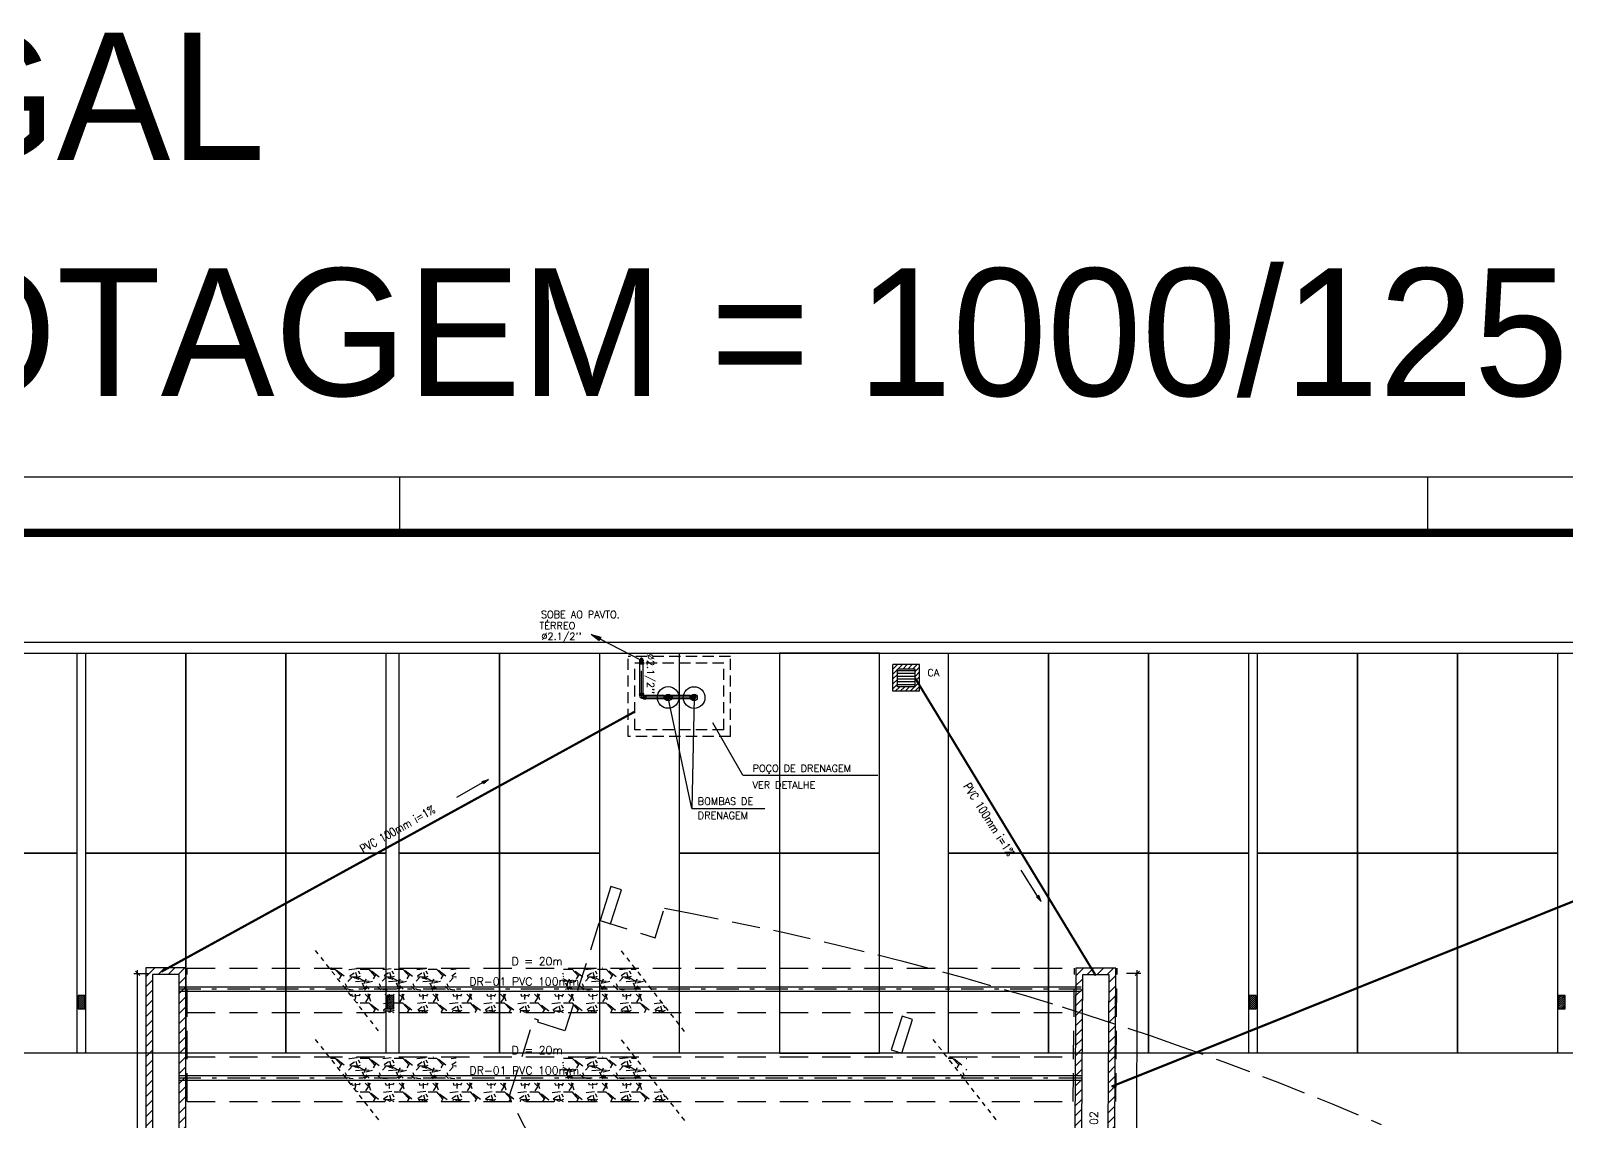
# Model space of a CAD drawing. Header units: inches. Extents: x 752 to 2304, y -3097 to -639.
# Drawn here: x 807.99 to 842.53, y -663.34 to -638.8 of the extents above; entities that cross this region are included whole.
import ezdxf
from ezdxf.enums import TextEntityAlignment as Align

# ---------------------------------------------------------------- set-up
doc = ezdxf.new("R2010")
doc.units = ezdxf.units.IN
doc.header["$MEASUREMENT"] = 0
for name, pattern in [('DASHDOT', [1, 0.5, -0.25, 0, -0.25]), ('DASHDOT2', [0.5, 0.25, -0.125, 0, -0.125]), ('HIDDEN', [0.375, 0.25, -0.125]), ('HIDDEN2', [4.762499999999999, 3.175, -1.5875])]:
    doc.linetypes.add(name, pattern=pattern)
for name, color, linetype in [('AP', 3, 'Continuous'), ('AR-Hachura', 8, 'Continuous'), ('arq', 9, 'Continuous'), ('cercadura', 9, 'Continuous'), ('DRENAGEM', 3, 'Continuous'), ('DRENO', 3, 'Continuous'), ('ESGOTO', 5, 'Continuous'), ('Hachura', 9, 'Continuous'), ('INDICACAO', 4, 'Continuous'), ('INDICAÇÕES', 9, 'Continuous'), ('P-AG', 2, 'Continuous'), ('Pilar', 10, 'Continuous'), ('texto arq', 9, 'Continuous'), ('TEXTO-HIDRO', 100, 'Continuous'), ('Vagas', 9, 'Continuous')]:
    doc.layers.add(name, color=color, linetype=linetype)
doc.styles.add('ROMAND', font='romans.shx', dxfattribs={"height": 0.3})
doc.styles.add('ROMANS', font='romans', dxfattribs={"width": 5, "height": 1})
doc.styles.add('Style-ENGINEERING', font='ENGINEERING.shx')
doc.styles.add('SWISS', font='swissb.ttf')
doc.styles.add('TEXTO-HIDRO', font='ROMANS.shx', dxfattribs={"width": 0.8, "height": 0.2})
pattern_1 = [(311.9871999999942, (1894.499663588857, -1268.060502833812), (6.096005179768103, -6.858008426854394), [0.1025163, -10.14915]), (355.0302999999942, (1894.568243588857, -1268.136702833812), (-9.14401479185366, 0.76199462261717), [0.1759214999999996, -17.41619999999995]), (47.48959999999415, (1894.743503588857, -1268.151942833812), (-7.619994455500361, -8.382008187737345), [0.1240445999999999, -12.28041]), (272.7262999999942, (1895.040683588858, -1268.342442833813), (-0.7619966912468978, 15.23999509601001), [0.1602014999999994, -15.85991999999996]), (247.1662999999942, (1895.048303588858, -1268.502462833812), (3.810010816651504, 9.144005199014945), [0.1570901999999998, -15.55193999999998]), (182.7262999999942, (1894.987343588857, -1268.647242833812), (15.23999509601001, 0.7619966912468985), [0.1602014999999995, -15.85991999999997]), (142.3057999999942, (1894.827323588858, -1268.654862833812), (9.906006258371201, -7.619993207096476), [0.2118581999999999, -20.97392999999999]), (107.7446999999942, (1894.659683588857, -1268.525322833813), (-5.334010669638449, 16.76400486181146), [0.2000159999999998, -19.80158999999998]), (58.57039999999417, (1894.598723588857, -1268.334822833813), (6.096001570580353, 9.905988347991187), [0.1607438999999995, -15.91364999999997]), (4.763599999994379, (1894.682543588858, -1268.197662833813), (-8.381993415916414, -0.7619928488154918), [0.1835138999999997, -8.992169999999982]), (317.6025999999942, (1894.865423588857, -1268.182422833812), (9.144000275171058, -8.381989095192022), [0.2373234, -23.49504]), (41.18589999999416, (1894.286303588858, -1268.350062833812), (5.333996602267887, 4.571992967136657), [0.0810015, -8.019179999999999]), (8.530799999994166, (1894.347263588857, -1268.296722833813), (-9.905984878677575, -1.524003840012699), [0.1541045999999997, -15.25637999999998]), (314.9999999999942, (1894.499663588857, -1268.273862833812), (-7.755793195102023e-14, -0.7619994806100591), [0.1077626999999998, -0.969866999999998]), (336.8013999999942, (1894.553003588858, -1268.182422833813), (-3.810012847677093, 1.524006682292268), [0.05803229999999997, -5.745179999999995]), (248.1985999999942, (1894.606343588858, -1268.205282833812), (0.7620005345685859, 2.286001472619481), [0.08206979999999997, -4.021439999999999]), (149.0361999999942, (1894.575863588857, -1268.281482833813), (-2.285997586442313, 1.524001187598399), [0.1332959999999993, -4.309889999999978]), (18.43489999999414, (1894.461563588857, -1268.212902833813), (-1.524000695454372, -0.7619988667393675), [0.0963861, -2.31327]), (163.6104999999942, (1895.048303588857, -1268.205282833812), (-7.620004204190572, 2.285995244991118), [0.1350263999999997, -13.36763999999998]), (109.6537999999942, (1894.918763588858, -1268.167182833813), (3.047991506602097, -8.38198814656381), [0.1132796999999996, -11.21465999999995]), (246.8013999999942, (1894.461563588858, -1268.060502833812), (1.524006682292268, 3.810012847677094), [0.116064, -5.687159999999999]), (196.3894999999942, (1894.415843588857, -1268.167182833813), (7.620004204191037, 2.285995244989566), [0.1350263999999997, -13.36763999999998]), (200.5559999999941, (1895.048303588857, -1268.677722833812), (3.810004729276928, 1.523998150814653), [0.1302105, -6.38031]), (245.2248999999942, (1894.926383588858, -1268.723442833812), (3.809991121088906, 8.381996107846613), [0.1091015999999998, -10.80107999999997]), (113.1985999999941, (1894.453943588857, -1268.822502833812), (-1.524006682291491, 3.810012847677405), [0.1160639999999996, -5.687159999999975]), (162.6459999999942, (1894.408223588858, -1268.715822833813), (9.906000534557677, -3.047995402682699), [0.1277348999999999, -12.64571999999999]), (110.5559999999942, (1894.827323588858, -1268.822502833812), (1.523998150814655, -3.810004729276927), [0.06510539999999979, -6.445439999999986]), (78.69009999999427, (1894.499663588857, -1268.822502833812), (0.7619962388665154, 3.047990238270709), [0.03885449999999994, -3.846599999999996]), (14.03619999999419, (1894.507283588857, -1268.784402833812), (-2.28600160640923, -0.7619986812368592), [0.1570902, -2.984715]), (353.9909999999941, (1894.659683588858, -1268.746302833812), (-7.619988763328307, 0.7619982205651344), [0.1455801, -14.41242]), (236.3098999999942, (1894.575863588857, -1268.350062833812), (0.7620002613923252, 1.523998529769474), [0.1098971999999999, -2.637533999999998]), (186.8427999999942, (1894.514903588858, -1268.441502833813), (-12.95400535699318, -1.524006825495131), [0.1918670999999999, -18.99479999999999]), (119.0545999999942, (1894.324403588857, -1268.464362833813), (3.047992909748183, -5.333987283250548), [0.07845239999999976, -7.766819999999985]), (90, (1894.286303588858, -1268.395782833813), (0.7620000000000775, 0.7619999999999221), [0.04571999999999988, -0.716279999999998]), (59.74359999999417, (1894.674923588857, -1268.723442833812), (-3.047993540051377, -5.333997309742958), [0.1058601, -10.48017]), (131.9871999999941, (1894.728263588858, -1268.632002833812), (-6.096005179768102, 6.858008426854395), [0.2050329, -10.04664]), (180, (1894.591103588857, -1268.479602833812), (-0.7619999999999221, 0.7620000000000775), [0.1981199999999995, -0.563879999999998]), (214.6951999999942, (1894.392983588857, -1268.479602833813), (7.619986797286651, 5.334000507144652), [0.120483, -11.92779]), (285.9453999999942, (1894.293923588857, -1268.548182833812), (0.7620019439101314, -3.048007260961166), [0.1109486999999996, -5.436509999999973]), (332.3539999999942, (1894.324403588857, -1268.654862833812), (14.47799491470604, -7.620004792418492), [0.1806434999999995, -17.88374999999994]), (4.57389999999438, (1894.484423588858, -1268.738682833813), (9.906002281424328, 0.7619963133648284), [0.1911086999999995, -18.91973999999994]), (4.57389999999438, (1894.484423588858, -1268.738682833813), (9.906002281424328, 0.7619963133648284), [0.1911086999999995, -18.91973999999994])]
pattern_2 = [(311.9871999999942, (1894.498443777181, -1266.059544607794), (6.096005179768103, -6.858008426854394), [0.1025163, -10.14915]), (355.0302999999942, (1894.56702377718, -1266.135744607794), (-9.14401479185366, 0.76199462261717), [0.1759214999999996, -17.41619999999995]), (47.48959999999415, (1894.742283777181, -1266.150984607794), (-7.619994455500361, -8.382008187737345), [0.1240445999999999, -12.28041]), (272.7262999999942, (1895.039463777181, -1266.341484607794), (-0.7619966912468978, 15.23999509601001), [0.1602014999999994, -15.85991999999996]), (247.1662999999942, (1895.047083777181, -1266.501504607794), (3.810010816651504, 9.144005199014945), [0.1570901999999997, -15.55193999999998]), (182.7262999999942, (1894.98612377718, -1266.646284607794), (15.23999509601001, 0.7619966912468985), [0.1602014999999995, -15.85991999999997]), (142.3057999999942, (1894.826103777181, -1266.653904607794), (9.906006258371201, -7.619993207096476), [0.2118581999999999, -20.97392999999999]), (107.7446999999942, (1894.65846377718, -1266.524364607795), (-5.334010669638449, 16.76400486181146), [0.2000159999999998, -19.80158999999997]), (58.57039999999417, (1894.59750377718, -1266.333864607795), (6.096001570580353, 9.905988347991187), [0.1607438999999995, -15.91364999999997]), (4.763599999994379, (1894.681323777181, -1266.196704607794), (-8.381993415916414, -0.7619928488154918), [0.1835138999999997, -8.992169999999982]), (317.6025999999942, (1894.86420377718, -1266.181464607794), (9.144000275171058, -8.381989095192022), [0.2373234, -23.49504]), (41.18589999999416, (1894.285083777181, -1266.349104607794), (5.333996602267887, 4.571992967136657), [0.0810015, -8.019179999999999]), (8.530799999994166, (1894.34604377718, -1266.295764607794), (-9.905984878677575, -1.524003840012699), [0.1541045999999997, -15.25637999999998]), (314.9999999999942, (1894.49844377718, -1266.272904607794), (-7.755793195102023e-14, -0.7619994806100591), [0.1077626999999998, -0.969866999999998]), (336.8013999999942, (1894.551783777181, -1266.181464607795), (-3.810012847677093, 1.524006682292268), [0.05803229999999997, -5.745179999999995]), (248.1985999999942, (1894.605123777181, -1266.204324607794), (0.7620005345685859, 2.286001472619481), [0.08206979999999997, -4.021439999999999]), (149.0361999999942, (1894.574643777181, -1266.280524607795), (-2.285997586442313, 1.524001187598399), [0.1332959999999993, -4.309889999999978]), (18.43489999999414, (1894.46034377718, -1266.211944607795), (-1.524000695454372, -0.7619988667393675), [0.0963861, -2.31327]), (163.6104999999942, (1895.04708377718, -1266.204324607794), (-7.620004204190572, 2.285995244991118), [0.1350263999999997, -13.36763999999998]), (109.6537999999942, (1894.917543777181, -1266.166224607794), (3.047991506602097, -8.38198814656381), [0.1132796999999996, -11.21465999999995]), (246.8013999999942, (1894.460343777181, -1266.059544607794), (1.524006682292268, 3.810012847677094), [0.116064, -5.687159999999999]), (196.3894999999942, (1894.41462377718, -1266.166224607794), (7.620004204191037, 2.285995244989566), [0.1350263999999997, -13.36763999999998]), (200.5559999999941, (1895.047083777181, -1266.676764607794), (3.810004729276928, 1.523998150814653), [0.1302105, -6.38031]), (245.2248999999942, (1894.925163777181, -1266.722484607794), (3.809991121088906, 8.381996107846613), [0.1091015999999998, -10.80107999999997]), (113.1985999999941, (1894.452723777181, -1266.821544607794), (-1.524006682291491, 3.810012847677405), [0.1160639999999996, -5.687159999999974]), (162.6459999999942, (1894.407003777181, -1266.714864607794), (9.906000534557677, -3.047995402682699), [0.1277348999999999, -12.64571999999999]), (110.5559999999942, (1894.826103777181, -1266.821544607794), (1.523998150814655, -3.810004729276927), [0.06510539999999977, -6.445439999999985]), (78.69009999999427, (1894.498443777181, -1266.821544607794), (0.7619962388665154, 3.047990238270709), [0.03885449999999994, -3.846599999999996]), (14.03619999999419, (1894.506063777181, -1266.783444607794), (-2.28600160640923, -0.7619986812368592), [0.1570902, -2.984715]), (353.9909999999941, (1894.658463777181, -1266.745344607794), (-7.619988763328307, 0.7619982205651344), [0.1455801, -14.41242]), (236.3098999999942, (1894.574643777181, -1266.349104607794), (0.7620002613923252, 1.523998529769474), [0.1098971999999999, -2.637533999999998]), (186.8427999999942, (1894.513683777181, -1266.440544607794), (-12.95400535699318, -1.524006825495131), [0.1918670999999999, -18.99479999999999]), (119.0545999999942, (1894.323183777181, -1266.463404607794), (3.047992909748183, -5.333987283250548), [0.07845239999999976, -7.766819999999985]), (90, (1894.285083777181, -1266.394824607794), (0.7620000000000775, 0.7619999999999221), [0.04571999999999988, -0.716279999999998]), (59.74359999999417, (1894.67370377718, -1266.722484607794), (-3.047993540051377, -5.333997309742958), [0.1058601, -10.48017]), (131.9871999999941, (1894.727043777181, -1266.631044607794), (-6.096005179768102, 6.858008426854395), [0.2050329, -10.04664]), (180, (1894.58988377718, -1266.478644607794), (-0.7619999999999221, 0.7620000000000775), [0.1981199999999995, -0.563879999999998]), (214.6951999999942, (1894.39176377718, -1266.478644607795), (7.619986797286651, 5.334000507144652), [0.120483, -11.92779]), (285.9453999999942, (1894.29270377718, -1266.547224607794), (0.7620019439101314, -3.048007260961166), [0.1109486999999996, -5.436509999999972]), (332.3539999999942, (1894.32318377718, -1266.653904607794), (14.47799491470604, -7.620004792418492), [0.1806434999999995, -17.88374999999994]), (4.57389999999438, (1894.483203777181, -1266.737724607794), (9.906002281424328, 0.7619963133648284), [0.1911086999999995, -18.91973999999994]), (4.57389999999438, (1894.483203777181, -1266.737724607794), (9.906002281424328, 0.7619963133648284), [0.1911086999999995, -18.91973999999994])]

# ---------------------------------------------------------------- blocks, each defined once
blk = doc.blocks.new('A1-FASE-FORTAL2')
at = {"layer": 'cercadura'}
for p, q in [((0.8409999999995534, 0.5945000000006644), (-4.547473508864641e-13, 0.5944999999999823)), ((0.4709999999995489, 0.5945000000003802), (0.4709999999995489, 0.5845000000003893)), ((0.6559999999995512, 0.5945000000005507), (0.6559999999995512, 0.584500000000503))]:
    blk.add_line(p, q, dxfattribs=at)
at = {"layer": 'cercadura', "color": 152, "const_width": 0.0015}
blk.add_lwpolyline([(0.8309999999995057, 0.5845000000006735), (0.02499999999952252, 0.5844999999999914), (0.02500000000003411, 0.009999999999990905), (0.8310000000000173, 0.01000000000067303), (0.8309999999995057, 0.5845000000006735)], close=True, dxfattribs=at)
at = {"color": 152, "style": 'ROMAND'}
for p in [(0.6749918834410664, 0.04961171964703226), (0.6749918834410664, 0.04402928025865549), (0.6749918834411233, 0.0330695438212274), (0.6749918834411233, 0.02247522812291436), (0.6749918834411233, 0.0164058161410594)]:
    blk.add_attdef('FASE', p, '', height=0.003539325852, dxfattribs=at)
at = {"color": 152, "style": 'ROMAND', "width": 0.8000000000006259}
blk.add_attdef('HS-01/15-R01', text='', height=0.003539325852, dxfattribs=at).set_placement((0.7849221364796222, 0.04583770829424338), (0.8180906758926767, 0.04583770829430023), align=Align.FIT)
at = {"color": 152, "style": 'ROMANS'}
for tag, p in [('1/100', (0.7914670971289297, 0.03419516573040937)), ('?/2008', (0.8105288393886667, 0.03419516573040937)), ('MES/ANO', (0.7961695110755045, 0.02610257783840098))]:
    blk.add_attdef(tag, text='', height=0.00196629214, dxfattribs=at).set_placement(p, align=Align.CENTER)
blk.add_attdef('0107_HS_01_SIT_LEG_R0A', text='', height=0.0017412571549672, dxfattribs=at).set_placement((0.7837091520393642, 0.01703488990801816), (0.8202755522936513, 0.01703488990801816), align=Align.FIT)
at = {"layer": 'cercadura', "style": 'SWISS'}
for p in [(0.3078159072529729, 0.102359437550831), (0.3078159072529729, 0.09757610421752361), (0.3078159072529729, 0.09279277088415938), (0.3078159072529729, 0.088009437550852), (0.3078159072529729, 0.08322610421748777), (0.3078159072529729, 0.07844277088418039), (0.03034294158675266, 0.01432712205394182)]:
    blk.add_attdef('-', p, '', height=0.0016, dxfattribs=at)
blk = doc.blocks.new('11ES')
h = blk.add_hatch(color=7)
h.paths.add_polyline_path([(-0.0356596725761203, 0), (-0.003462790819332678, 0, 0.3445664237737656)])
h.paths.add_polyline_path([(-0.03565967257612031, 0, 0.05231601521368189), (-0.03958200129548368, -0.003789598329241303, 0.3865254637601808), (0, -0.03976299639177938), (0, -0.003256616395822271, 0.04556764112601295), (-0.003462790819332682, 0)])
h.paths.add_polyline_path([(0, -0.003256616395825007), (0, -0.03976299639177938, 0.395107121642719), (0.03967728406652977, -0.002609408200447525, -0.4598967298939653)])
at = {"color": 7}
for p, q in [((-0.07212417868938115, 0), (0.07212417868938115, 0)), ((0, -0.07212417868954901), (0, 0.0721241786894069))]:
    blk.add_line(p, q, dxfattribs=at)
blk.add_circle((0, -2.273736754432321e-13), 0.05066035662343232)
blk.add_circle((0, 0), 0.03976299639177938, dxfattribs=at)
for centre, start, end in [((-0.0195612316977265, -0.02058694068766442), 41.53942189317576, 140.0034899818379), ((0.0195612316977265, 0.01407370789601714), 221.5394218931758, 320.003489981838)]:
    blk.add_arc(centre, 0.02613392288946598, start, end, dxfattribs=at)
blk = doc.blocks.new('1ES')
at = {"color": 7}
for p, q in [((0, 0), (-0.06799999999998363, 0)), ((-0.05554337843588542, -0.05607043807282253), (-0.05554337843588542, 0.05638995489745469)), ((-0.03713366147850294, -0.05607043807282253), (-0.03713366147850294, 0.05638995489745469)), ((-0.009245734716966325, -0.05638995489745469), (-0.009245734716966325, 0.05638995489745469))]:
    blk.add_line(p, q, dxfattribs=at)
blk.add_line((0, -0.04966666666666697), (0, 0.04966666666666697))
blk.add_lwpolyline([(0, 0.04966666666666697), (-0.009245734716966325, 0.05638995489745469), (-0.03713366147850294, 0.05638995489745469), (-0.03713366147849229, 0.0563899548974689, 0.7168213559328589), (-0.05554337843588542, 0.0563899548974689), (-0.05554337843587476, 0.0563899548974689), (-0.06799999999998363, 0.05638995489745469), (-0.06799999999998363, -0.05638995489745469), (-0.05554337843588542, -0.05638995489745469), (-0.05554337843588542, -0.05638995489745469, 0.7168213559316249), (-0.03713366147855979, -0.05638995489745469), (-0.03713366147850294, -0.05638995489745469), (-0.009245734716966325, -0.05638995489745469), (0, -0.04966666666666697)], format="xyb")
blk = doc.blocks.new('12ES')
for p, q in [((-0.1186603566234226, 0.05066035662321156), (-0.06799999999998363, 0.05066035662321156)), ((-0.1186603566234226, -0.0506603566236663), (-0.06799999999998363, -0.0506603566236663))]:
    blk.add_line(p, q)
for name, p in [('11ES', (-0.1186603566234226, -2.273736754432321e-13)), ('1ES', (0, 0))]:
    blk.add_blockref(name, p)
blk = doc.blocks.new('4ES')
at = {"color": 7}
for p, q in [((-0.05638995489745469, 0.009245734716969878), (0.05638995489745469, 0.009245734716969878)), ((-0.05607043807282253, 0.05554337843588542), (0.05638995489745469, 0.05554337843588542)), ((-0.05607043807282253, 0.0371336614785065), (0.05638995489745469, 0.0371336614785065)), ((-8.881784197001252e-16, 0.1266596274954992), (0.1250450737029229, 0.1266596274954992)), ((0, 0), (-8.881784197001252e-16, 0.1266596274954992)), ((0.06629080841990564, 0.1830495823929539), (0.06629080841990564, 0.07026967259804451)), ((0.09417873518144226, 0.1827300655683217), (0.09417873518144226, 0.07026967259804451)), ((0.1125884521388247, 0.1827300655683217), (0.1125884521388247, 0.07026967259804451))]:
    blk.add_line(p, q, dxfattribs=at)
for p, q in [((-0.04966666666666697, 0), (0.04966666666666697, 0)), ((0.05704507370293932, 0.1763262941621662), (0.05704507370293932, 0.07699296082883222))]:
    blk.add_line(p, q)
for points in [[(0.04966666666666697, 0), (0.05638995489745469, 0.009245734716969878), (0.05638995489745469, 0.0371336614785065), (0.0563899548974689, 0.03713366147849229, 0.7168213559328589), (0.0563899548974689, 0.05554337843588542), (0.0563899548974689, 0.0555433784358712), (0.05638995489745469, 0.06799999999998363), (-0.05638995489745469, 0.06799999999998363), (-0.05638995489745469, 0.05554337843588542), (-0.05638995489745469, 0.05554337843588542, 0.7168213559316249), (-0.05638995489745469, 0.03713366147856334), (-0.05638995489745469, 0.0371336614785065), (-0.05638995489745469, 0.009245734716969878), (-0.04966666666666697, 0)], [(0.05704507370293932, 0.07699296082883222), (0.06629080841990564, 0.07026967259804451), (0.09417873518144226, 0.07026967259804451), (0.0941787351814316, 0.0702696725980303, 0.7168213559328589), (0.1125884521388247, 0.0702696725980303), (0.1125884521388141, 0.0702696725980303), (0.1250450737029229, 0.07026967259804451), (0.1250450737029229, 0.1830495823929539), (0.1125884521388247, 0.1830495823929539), (0.1125884521388247, 0.1830495823929539, 0.7168213559316249), (0.09417873518149911, 0.1830495823929539), (0.09417873518144226, 0.1830495823929539), (0.06629080841990564, 0.1830495823929539), (0.05704507370293932, 0.1763262941621662)]]:
    blk.add_lwpolyline(points, format="xyb")
for centre, radius, start, end in [((0.05738568393257992, 0.06834061022959759), 0.1079862211104454, 90.18072269569956, 180.1807226956995), ((0.06183539521178272, 0.066753826389089), 0.01130429361938301, 115.0722792573998, 173.6709090575692)]:
    blk.add_arc(centre, radius, start, end)
blk = doc.blocks.new('IND')
at = {"layer": 'INDICACAO'}
blk.add_hatch(color=0, dxfattribs=at).paths.add_polyline_path([(-4.44e-14, 0), (-0.0716383140645292, 0.0148377895234688), (-0.0716383140645292, -0.0148377895234688)])
at = {"layer": 'INDICACAO', "color": 0}
blk.add_line((-0.0716383140645292, 0), (-0.4146867173266458, 0), dxfattribs=at)
blk.add_lwpolyline([(0, 0), (-0.0716383140645292, 0.0148377895234688), (-0.0716383140645292, -0.0148377895234688)], close=True, dxfattribs=at)
blk = doc.blocks.new('CAG')
h = blk.add_hatch()
h.set_pattern_fill('ANSI31', scale=0.625, angle=-89.99999999999957, style=0)
h.set_pattern_definition([(315.0000000000004, (-117.9496496266485, 58.01994512564262), (0.05524271728019859, 0.05524271728019945), [])])
h.paths.add_polyline_path([(0, 0), (0, 0.599999999999909), (-0.6000000000000227, 0.599999999999909), (-0.5999999999997954, 0)])
h.paths.add_polyline_path([(-0.09999999999990905, 0.09999999999990905), (-0.5, 0.09999999999990905), (-0.5, 0.5), (-0.09999999999990905, 0.5)], flags=16)
h = blk.add_hatch()
h.set_pattern_fill('ANSI31', scale=0.5, angle=135.0000000000004, style=0)
h.set_pattern_definition([(180, (-18.39542886537669, -54.83026067756418), (4.19445633282646e-16, -0.0625), [])])
h.paths.add_polyline_path([(-0.5, 0.09999999999990905), (-0.09999999999990905, 0.09999999999990905), (-0.09999999999990905, 0.5), (-0.5, 0.5)])
for p, q in [((-0.6009738579288921, 0.5999999999999233), (-0.0009738579290967664, 0.5999999999999233)), ((-0.5999999999997954, 0), (-0.6000000000000227, 0.599999999999909)), ((-0.5, 0.5), (-0.09999999999990905, 0.5)), ((-0.5, 0.09999999999990905), (-0.5, 0.5)), ((-0.09999999999990905, 0.09999999999990905), (-0.09999999999990905, 0.5)), ((0, 0), (0, 0.599999999999909)), ((-0.5999999999997954, 0), (0, 0)), ((-0.5, 0.09999999999990905), (-0.09999999999990905, 0.09999999999990905))]:
    blk.add_line(p, q)
blk = doc.blocks.new('A$C5B7E71EA')
at = {"layer": 'DRENAGEM'}
blk.add_blockref('CAG', (0.6009738579288921, -0.5999999999999233), dxfattribs=at)
blk = doc.blocks.new('A$C2DCB09D5')
at = {"layer": 'Hachura'}
h = blk.add_hatch(dxfattribs=at)
h.set_pattern_fill('LINE', color=9, scale=0.01, angle=45, style=0)
h.set_pattern_definition([(45, (-250.9629640472781, 134.2840993258811), (-0.02245064030267288, 0.02245064030267288), [])])
h.paths.add_polyline_path([(0.1499999999999488, 0.3000000000000114), (2.842170943040401e-14, 0.3000000000000114), (0, 0), (0.1499999999999773, 0)])
at = {"layer": 'Pilar', "color": 10}
blk.add_lwpolyline([(0, 0), (0.1500000000000057, 0), (0.1500000000000057, 0.3000000000000114), (0, 0.3000000000000114)], close=True, dxfattribs=at)

msp = doc.modelspace()

# ---------------------------------------------------------------- hatches: boundary and pattern name
at = {"layer": 'AP'}
h = msp.add_hatch(dxfattribs=at)
h.set_pattern_fill('ANSI31', color=0, scale=0.05, angle=83.7751017165057, style=0)
h.set_pattern_definition([(44.99999999999253, (810.5799857425113, -665.927129660791), (0.1122532015133497, -0.1122532015133791), [])])
h.paths.add_polyline_path([(811.3299857425113, -669.3081781619103), (811.3287659308352, -660.035689927605), (810.7287659308353, -660.035689927605), (810.7299857425113, -669.3081781619103)], flags=16)
h.paths.add_polyline_path([(811.4799857425112, -669.4581781619102), (811.4787659308353, -659.8856899276051), (810.5787659308353, -659.885689927605), (810.5799857425112, -669.4581781619102)])
h = msp.add_hatch(dxfattribs=at)
h.set_pattern_fill('ANSI31', color=0, scale=0.05, angle=83.7751017165057, style=0)
h.set_pattern_definition([(44.99999999999253, (831.4699857425113, -665.927129660793), (0.1122532015133497, -0.1122532015133791), [])])
h.paths.add_polyline_path([(832.1921701580042, -669.3167795974905), (832.2478013270204, -660.0393941735977), (831.6478013270205, -660.0393941735977), (831.5921701580041, -669.3167795974905)], flags=16)
h.paths.add_polyline_path([(832.342170158004, -669.4667795974904), (832.3978013270205, -659.8893941735978), (831.4978013270205, -659.8893941735977), (831.442170158004, -669.4667795974904)])
at = {"layer": 'P-AG'}
h = msp.add_hatch(dxfattribs=at)
h.set_pattern_fill('GRAVEL', color=9, scale=0.03, angle=5.839498395167017e-12, style=0)
h.set_pattern_definition(pattern_2)
h.paths.add_polyline_path([(814.70870336263, -659.8893941735975), (815.1577589878694, -659.8893941735973), (815.1577616728013, -660.3767962459968), (815.0909282404695, -660.3767962459971)])
h = msp.add_hatch(dxfattribs=at)
h.set_pattern_fill('GRAVEL', color=9, scale=0.03, angle=5.839498395167017e-12, style=0)
h.set_pattern_definition(pattern_2)
h.paths.add_polyline_path([(815.1577616728015, -660.3767962459968), (815.1577589878699, -659.8893941735972), (817.5577589879056, -659.8893941735976), (817.5577616728374, -660.3767962459971)])
h.paths.add_polyline_path([(819.9577644966008, -660.8893941735979), (819.9577622237396, -660.4767962459973), (822.0483782191176, -660.4767962459974), (822.3577643970535, -660.8713165219931), (822.3577644966372, -660.889394173598)])
h.paths.add_polyline_path([(817.5577644965642, -660.8893941735975), (817.5577622237029, -660.4767962459971), (819.9577622237396, -660.4767962459973), (819.9577644966008, -660.8893941735979)])
h.paths.add_polyline_path([(817.5577622237031, -660.4767962459971), (817.5577644965642, -660.8893941735975), (815.4929119236599, -660.8893941735975), (815.1693490965722, -660.4767962459968)])
h.paths.add_polyline_path([(821.5877324851753, -659.8893941735979), (821.9699573630148, -660.3767962459978), (819.9577616728737, -660.3767962459975), (819.9577589879422, -659.8893941735979)])
h.paths.add_polyline_path([(821.0286761356241, -660.366808212449), (816.278676135624, -660.3668082124485), (816.2786761356241, -659.9168082124487), (821.0286761356241, -659.9168082124492)], flags=9)
h = msp.add_hatch(dxfattribs=at)
h.set_pattern_fill('GRAVEL', color=9, scale=0.03, angle=5.839498395167017e-12, style=0)
h.set_pattern_definition(pattern_1)
h.paths.add_polyline_path([(814.7099231743067, -661.8903523996155), (815.1589787995462, -661.8903523996154), (815.158981484478, -662.3777544720149), (815.0921480521462, -662.3777544720151)])
h = msp.add_hatch(dxfattribs=at)
h.set_pattern_fill('GRAVEL', color=9, scale=0.03, angle=5.839498395167017e-12, style=0)
h.set_pattern_definition(pattern_1)
h.paths.add_polyline_path([(815.1589814844782, -662.3777544720149), (815.1589787995466, -661.8903523996153), (817.5589787995823, -661.8903523996156), (817.5589814845141, -662.3777544720151)])
h.paths.add_polyline_path([(819.9589843082775, -662.890352399616), (819.9589820354163, -662.4777544720154), (822.0495980307943, -662.4777544720155), (822.3589842087302, -662.8722747480111), (822.3589843083139, -662.8903523996161)])
h.paths.add_polyline_path([(817.558984308241, -662.8903523996155), (817.5589820353796, -662.4777544720151), (819.9589820354163, -662.4777544720154), (819.9589843082775, -662.890352399616)])
h.paths.add_polyline_path([(817.5589820353798, -662.4777544720151), (817.558984308241, -662.8903523996155), (815.4941317353366, -662.8903523996155), (815.1705689082489, -662.4777544720148)])
h.paths.add_polyline_path([(821.588952296852, -661.890352399616), (821.9711771746915, -662.3777544720158), (819.9589814845505, -662.3777544720156), (819.9589787996189, -661.890352399616)])
h.paths.add_polyline_path([(821.0298959473008, -662.367766438467), (816.2798959473007, -662.3677664384666), (816.2798959473008, -661.9177664384667), (821.0298959473008, -661.9177664384672)], flags=9)
h = msp.add_hatch(dxfattribs=at)
h.set_pattern_fill('GRAVEL', color=9, scale=0.03, angle=5.839498395167017e-12, style=0)
h.set_pattern_definition([(311.9871999999941, (1908.390656095258, -1268.060502833812), (6.0960051797681, -6.858008426854394), [0.1025162999999999, -10.14915]), (355.0302999999942, (1908.459236095258, -1268.136702833812), (-9.144014791853657, 0.76199462261717), [0.1759214999999995, -17.41619999999995]), (47.48959999999416, (1908.634496095259, -1268.151942833812), (-7.619994455500358, -8.382008187737345), [0.1240445999999999, -12.28040999999999]), (272.7262999999942, (1908.931676095258, -1268.342442833813), (-0.7619966912468975, 15.23999509601001), [0.1602014999999995, -15.85991999999997]), (247.1662999999942, (1908.939296095259, -1268.502462833812), (3.810010816651502, 9.144005199014945), [0.1570901999999997, -15.55193999999998]), (182.7262999999942, (1908.878336095258, -1268.647242833812), (15.23999509601, 0.7619966912468985), [0.1602014999999994, -15.85991999999996]), (142.3057999999942, (1908.718316095259, -1268.654862833812), (9.906006258371198, -7.619993207096476), [0.2118581999999998, -20.97392999999999]), (107.7446999999942, (1908.550676095258, -1268.525322833813), (-5.334010669638446, 16.76400486181146), [0.2000159999999997, -19.80158999999997]), (58.57039999999419, (1908.489716095258, -1268.334822833813), (6.09600157058035, 9.905988347991187), [0.1607438999999992, -15.91364999999995]), (4.763599999994381, (1908.573536095259, -1268.197662833813), (-8.38199341591641, -0.7619928488154918), [0.1835138999999996, -8.992169999999978]), (317.6025999999941, (1908.756416095258, -1268.182422833812), (9.144000275171054, -8.381989095192022), [0.2373233999999999, -23.49503999999999]), (41.18589999999417, (1908.177296095259, -1268.350062833812), (5.333996602267884, 4.571992967136657), [0.08100149999999999, -8.019179999999997]), (8.530799999994171, (1908.238256095258, -1268.296722833813), (-9.905984878677572, -1.524003840012699), [0.1541045999999996, -15.25637999999997]), (314.9999999999941, (1908.390656095258, -1268.273862833812), (-7.755793195102019e-14, -0.7619994806100591), [0.1077626999999997, -0.9698669999999978]), (336.8013999999942, (1908.443996095259, -1268.182422833813), (-3.810012847677092, 1.524006682292268), [0.05803229999999994, -5.745179999999992]), (248.1985999999942, (1908.497336095259, -1268.205282833812), (0.7620005345685855, 2.286001472619481), [0.08206979999999996, -4.021439999999998]), (149.0361999999942, (1908.466856095259, -1268.281482833813), (-2.285997586442312, 1.524001187598399), [0.1332959999999993, -4.309889999999976]), (18.43489999999416, (1908.352556095258, -1268.212902833813), (-1.524000695454371, -0.7619988667393675), [0.09638609999999997, -2.313269999999999]), (163.6104999999941, (1908.939296095258, -1268.205282833812), (-7.620004204190568, 2.285995244991118), [0.1350263999999996, -13.36763999999997]), (109.6537999999941, (1908.809756095259, -1268.167182833813), (3.047991506602096, -8.38198814656381), [0.1132796999999997, -11.21465999999997]), (246.8013999999942, (1908.352556095258, -1268.060502833812), (1.524006682292267, 3.810012847677094), [0.116064, -5.687159999999998]), (196.3894999999942, (1908.306836095258, -1268.167182833813), (7.620004204191034, 2.285995244989566), [0.1350263999999997, -13.36763999999998]), (200.5559999999941, (1908.939296095259, -1268.677722833812), (3.810004729276926, 1.523998150814653), [0.1302104999999999, -6.380309999999997]), (245.2248999999942, (1908.817376095259, -1268.723442833812), (3.809991121088904, 8.381996107846613), [0.1091015999999998, -10.80107999999998]), (113.1985999999941, (1908.344936095258, -1268.822502833812), (-1.524006682291491, 3.810012847677405), [0.1160639999999996, -5.687159999999975]), (162.6459999999942, (1908.299216095259, -1268.715822833813), (9.906000534557673, -3.047995402682699), [0.1277348999999999, -12.64571999999999]), (110.5559999999942, (1908.718316095259, -1268.822502833812), (1.523998150814654, -3.810004729276927), [0.06510539999999979, -6.445439999999986]), (78.69009999999425, (1908.390656095259, -1268.822502833812), (0.761996238866515, 3.047990238270709), [0.03885449999999994, -3.846599999999996]), (14.03619999999419, (1908.398276095258, -1268.784402833812), (-2.286001606409229, -0.7619986812368592), [0.1570901999999999, -2.984714999999998]), (353.9909999999941, (1908.550676095259, -1268.746302833812), (-7.619988763328303, 0.7619982205651344), [0.1455800999999999, -14.41241999999999]), (236.3098999999943, (1908.466856095259, -1268.350062833812), (0.7620002613923249, 1.523998529769474), [0.1098972, -2.637533999999999]), (186.8427999999942, (1908.405896095259, -1268.441502833813), (-12.95400535699318, -1.524006825495131), [0.1918670999999998, -18.99479999999998]), (119.0545999999941, (1908.215396095259, -1268.464362833813), (3.047992909748181, -5.333987283250548), [0.07845239999999974, -7.766819999999984]), (90, (1908.177296095259, -1268.395782833813), (0.7620000000000772, 0.7619999999999221), [0.04571999999999988, -0.716279999999998]), (59.74359999999417, (1908.565916095258, -1268.723442833812), (-3.047993540051376, -5.333997309742958), [0.1058600999999999, -10.48016999999999]), (131.9871999999941, (1908.619256095259, -1268.632002833812), (-6.096005179768099, 6.858008426854395), [0.2050328999999999, -10.04664]), (180, (1908.482096095258, -1268.479602833812), (-0.7619999999999217, 0.7620000000000775), [0.1981199999999994, -0.5638799999999978]), (214.6951999999942, (1908.283976095258, -1268.479602833813), (7.619986797286647, 5.334000507144652), [0.120483, -11.92779]), (285.9453999999942, (1908.184916095258, -1268.548182833812), (0.7620019439101311, -3.048007260961166), [0.1109486999999996, -5.436509999999974]), (332.3539999999942, (1908.215396095258, -1268.654862833812), (14.47799491470603, -7.620004792418492), [0.1806434999999995, -17.88374999999994]), (4.573899999994382, (1908.375416095259, -1268.738682833813), (9.906002281424325, 0.7619963133648284), [0.1911086999999994, -18.91973999999993]), (4.573899999994382, (1908.375416095259, -1268.738682833813), (9.906002281424325, 0.7619963133648284), [0.1911086999999994, -18.91973999999993])])
h.paths.add_polyline_path([(828.6009156807083, -661.8903523996155), (829.0499713059478, -661.8903523996154), (829.0499739908796, -662.3777544720149), (828.9831405585478, -662.3777544720151)])

# ---------------------------------------------------------------- linework, layer by layer
at = {"layer": 'AP', "color": 7, "linetype": 'HIDDEN'}
for p, q in [((821.4291588431919, -654.6827091900561), (821.4291588431919, -652.8827091900562)), ((823.7291588431918, -652.8827091900562), (821.4291588431919, -652.8827091900562)), ((821.5791588431917, -654.5327091900562), (821.5791588431917, -653.0327091900562)), ((823.5791588431917, -653.0327091900562), (821.5791588431917, -653.0327091900562)), ((823.5791588431917, -654.5327091900562), (823.5791588431917, -653.0327091900562)), ((823.7291588431918, -654.6827091900561), (823.7291588431918, -652.8827091900562)), ((823.7291588431918, -654.6827091900561), (821.4291588431919, -654.6827091900561)), ((823.5791588431917, -654.5327091900562), (821.5791588431917, -654.5327091900562))]:
    msp.add_line(p, q, dxfattribs=at)
at = {"layer": 'AP'}
for p, q in [((821.695237082858, -653.0008767089304), (821.695237082858, -652.9683855242112)), ((821.695237082858, -653.7063078017071), (821.695237082858, -653.05078173278)), ((821.7687437495248, -653.0008767089304), (821.7687437495248, -652.9683855242112)), ((821.7687437495248, -653.7063078017071), (821.7687437495248, -653.05078173278)), ((822.2406882566196, -653.7628503697431), (821.8245237707316, -653.7628503697432)), ((822.339421928972, -653.763374305154), (822.3692636860832, -653.763374305154)), ((822.8269395368392, -653.7628503697431), (822.4202636860831, -653.7628503697431)), ((822.2406882566196, -653.8373503697431), (821.8245237707316, -653.8373503697431)), ((822.3692636860832, -653.8378743051541), (822.329683524087, -653.8378743051541)), ((822.8269395368392, -653.8373503697431), (822.4202636860831, -653.8373503697431))]:
    msp.add_line(p, q, dxfattribs=at)
for points in [[(811.4799857425112, -669.4581781619102), (811.4787659308353, -659.8856899276051), (810.5787659308353, -659.885689927605), (810.5799857425112, -669.4581781619102)], [(811.3299857425113, -669.3081781619103), (811.3287659308352, -660.035689927605), (810.7287659308353, -660.035689927605), (810.7299857425113, -669.3081781619103)], [(832.342170158004, -669.4667795974904), (832.3978013270205, -659.8893941735978), (831.4978013270205, -659.8893941735977), (831.442170158004, -669.4667795974904)], [(832.1921701580042, -669.3167795974905), (832.2478013270204, -660.0393941735977), (831.6478013270205, -660.0393941735977), (831.5921701580041, -669.3167795974905)]]:
    msp.add_lwpolyline(points, close=True, dxfattribs=at)
for centre, radius in [((822.329683524087, -653.8025428320402), 0.2431923799057813), ((822.329683524087, -653.8025428320402), 0.07268588200306567), ((822.9127282466296, -653.8054430648808), 0.2431923799057813), ((822.9127282466296, -653.8054430648808), 0.07268588200306567)]:
    msp.add_circle(centre, radius, dxfattribs=at)
at = {"layer": 'AR-Hachura'}
msp.add_line((821.6928642404627, -652.9670114974668), (821.6928642404627, -652.9670114974668), dxfattribs=at)
at = {"layer": 'arq'}
for p, q in [((764.3828203675056, -652.5562351156639), (856.8026711410292, -652.5562351156638)), ((764.9019789008292, -652.8062351156638), (856.3830415230462, -652.8062351156638)), ((856.3830415230465, -661.8062351156638), (764.9019789008292, -661.8062351156636))]:
    msp.add_line(p, q, dxfattribs=at)
at = {"layer": 'arq', "linetype": 'HIDDEN2', "ltscale": 0.2}
msp.add_lwpolyline([(819.2439373663132, -663.7288044949146), (818.7550753469772, -662.7875213674495), (819.3130613803363, -661.0236756863945), (819.4084043901229, -661.0538370936031), (819.3933236865186, -661.1015085984965), (820.0130532501292, -661.297557745359), (820.7972498375528, -658.8186394909031), (820.7972498375519, -658.8186394909028), (822.036708964782, -659.2107377846153), (822.2478388152443, -658.5433367161014), (822.8336363838229, -658.6542522326083), (824.9083165180804, -659.0851565399586), (826.124276779315, -659.3656144121233), (827.5786249223705, -659.7285362336368), (828.971891022997, -660.1046753174043), (830.370341732027, -660.5106548003664), (831.1948506165307, -660.7635569400558), (831.7666695638239, -660.9473836281292), (833.1928255053616, -661.4188090929224), (833.7573784797927, -661.6150053050671), (834.8088761019961, -661.9936256245535), (836.0437805524265, -662.4605337447018), (837.2632358840254, -662.9456232300637), (838.3679337800189, -663.4060825023494)], dxfattribs=at)
at = {"layer": 'cercadura', "linetype": 'Continuous'}
for p, q in [((822.8642351750839, -656.3012628269282), (822.329683524087, -653.8025428320402)), ((822.9127282466296, -653.8054430648808), (822.8642351750839, -656.3012628269282)), ((822.8642351750839, -656.3012628269282), (824.5009631983357, -656.3012628269282))]:
    msp.add_line(p, q, dxfattribs=at)
at = {"layer": 'DRENO'}
for p, q in [((831.6187659308355, -660.3168500820642), (811.3287659308355, -660.3168500820627)), ((831.6187659308354, -660.4168500820639), (811.3287659308354, -660.4168500820625)), ((831.6199857425122, -662.3178083080822), (811.3299857425122, -662.3178083080808)), ((831.6199857425121, -662.4178083080819), (811.3299857425121, -662.4178083080806))]:
    msp.add_line(p, q, dxfattribs=at)
at = {"layer": 'DRENO', "color": 7, "linetype": 'DASHDOT'}
for p, q in [((831.6187659308354, -660.3668500820638), (811.3287659308355, -660.3668500820626)), ((831.6199857425121, -662.3678083080819), (811.3299857425122, -662.3678083080806))]:
    msp.add_line(p, q, dxfattribs=at)
at = {"layer": 'DRENO', "const_width": 0.05}
for points in [[(827.8856248889073, -653.3698580115971), (831.9485838221163, -660.0602699365542)], [(855.6897218075895, -653.174140910812), (832.3016872562188, -662.5566108505762)], [(810.9293890652307, -659.9732015160107), (821.5743115838924, -654.1246711307906)]]:
    msp.add_lwpolyline(points, dxfattribs=at)
at = {"layer": 'ESGOTO', "color": 7, "linetype": 'DASHDOT'}
for p, q in [((821.7319904161913, -653.7063078017071), (821.7319904161914, -653.0507817327799)), ((822.1432068556875, -653.8000359260537), (821.8245237707316, -653.8000359260537)), ((822.2406882566196, -653.8000359260537), (821.9849508185115, -653.8000359260537)), ((822.8317627084078, -653.8000359260537), (822.4202636860831, -653.8000359260537))]:
    msp.add_line(p, q, dxfattribs=at)
at = {"layer": 'INDICAÇÕES'}
for p, q in [((810.3140291247031, -660.0093128327496), (810.6394833772482, -660.0093128327496)), ((810.346714980723, -659.9608237622019), (810.4436931218186, -660.0578019032973)), ((832.9609844660132, -660.0093128327516), (832.6355302134681, -660.0093128327516)), ((832.9282986099932, -659.9608237622039), (832.8313204688977, -660.0578019032993))]:
    msp.add_line(p, q, dxfattribs=at)
at = {"layer": 'P-AG', "color": 9, "linetype": 'DASHDOT2', "ltscale": 0.3}
for p, q in [((815.8173340055181, -661.3030877979464), (814.3731180184718, -659.4614654811113)), ((822.7005330857737, -661.3153912948732), (821.2563170987274, -659.4737689780383)), ((815.8185538171948, -663.3040460239645), (814.3743378301485, -661.4624237071293)), ((822.7017528974504, -663.3163495208912), (821.2575369104042, -661.4747272040563)), ((829.7095463235964, -663.3040460239645), (828.2653303365502, -661.4624237071293))]:
    msp.add_line(p, q, dxfattribs=at)
at = {"layer": 'P-AG', "color": 9, "linetype": 'HIDDEN2', "ltscale": 0.2}
for p, q in [((811.5090211386973, -662.8903523996145), (811.5078013270203, -659.8893941735964)), ((811.5078013270203, -659.8893941735964), (831.4397305346504, -659.8893941735977)), ((831.440950346327, -662.8903523996164), (831.4687659308354, -659.8930984195891)), ((832.3990211386973, -662.8903523996164), (832.4268367232055, -659.8930984195891)), ((811.5078013270202, -660.8893941735965), (831.4397305346504, -660.8893941735977)), ((811.509021138697, -661.8903523996145), (831.4409503463271, -661.8903523996157)), ((811.5090211386969, -662.8903523996146), (831.4409503463271, -662.8903523996157))]:
    msp.add_line(p, q, dxfattribs=at)
at = {"layer": 'Pilar'}
for points in [[(821.035504103418, -658.8943686451111), (821.2778373968835, -658.1319549943424), (821.0395831310183, -658.0562258401345), (820.7972498375528, -658.8186394909031)], [(827.586980897728, -661.807445830637), (827.8282721553963, -661.0447017523431), (827.5899146309297, -660.9692982343215), (827.3486233732609, -661.7320423126156)]]:
    msp.add_lwpolyline(points, close=True, dxfattribs=at)
at = {"layer": 'TEXTO-HIDRO', "color": 7}
for q in [(823.3361721530221, -654.3751987008861), (827.0433316886105, -655.5495363332659)]:
    msp.add_line((824.0067936375482, -655.5495363332659), q, dxfattribs=at)
at = {"layer": 'TEXTO-HIDRO'}
for p, q in [((810.3964238629476, -669.380174078559), (810.3952040512711, -659.9373169161024)), ((832.85344784981, -669.3887755141394), (832.8798095394459, -659.9373169161034))]:
    msp.add_line(p, q, dxfattribs=at)
at = {"layer": 'Vagas'}
for points in [[(806.7830415230463, -657.3062351156639), (806.7830415230463, -652.806235115664), (809.0330415230463, -652.806235115664), (809.0330415230463, -657.3062351156639)], [(809.2330415230464, -657.3062351156639), (809.2330415230464, -652.806235115664), (811.4830415230464, -652.806235115664), (811.4830415230464, -657.3062351156639)], [(811.4830415230464, -657.3062351156639), (811.4830415230464, -652.806235115664), (813.7330415230464, -652.806235115664), (813.7330415230464, -657.3062351156639)], [(813.7330415230464, -657.3062351156639), (813.7330415230464, -652.806235115664), (815.9830415230464, -652.806235115664), (815.9830415230464, -657.3062351156639)], [(816.2830415230463, -657.3062351156639), (816.2830415230463, -652.806235115664), (818.5330415230463, -652.806235115664), (818.5330415230463, -657.3062351156639)], [(818.5330415230463, -657.3062351156639), (818.5330415230463, -652.806235115664), (820.7830415230463, -652.806235115664), (820.7830415230463, -657.3062351156639)], [(822.586358168592, -657.3062351156639), (822.586358168592, -652.806235115664), (824.836358168592, -652.806235115664), (824.836358168592, -657.3062351156639)], [(827.086358168592, -657.3062351156639), (827.086358168592, -652.806235115664), (824.836358168592, -652.806235115664), (824.836358168592, -657.3062351156639)], [(828.6330415230462, -657.3062351156639), (828.6330415230462, -652.806235115664), (830.8830415230462, -652.806235115664), (830.8830415230462, -657.3062351156639)], [(830.8830415230462, -657.3062351156639), (830.8830415230462, -652.806235115664), (833.1330415230462, -652.806235115664), (833.1330415230462, -657.3062351156639)], [(833.1330415230462, -657.3062351156639), (833.1330415230462, -652.806235115664), (835.3830415230462, -652.806235115664), (835.3830415230462, -657.3062351156639)], [(835.5830415230465, -657.3062351156639), (835.5830415230465, -652.806235115664), (837.8330415230465, -652.806235115664), (837.8330415230465, -657.3062351156639)], [(837.8330415230465, -657.3062351156639), (837.8330415230465, -652.806235115664), (840.0830415230465, -652.806235115664), (840.0830415230465, -657.3062351156639)], [(840.0830415230465, -657.3062351156639), (840.0830415230465, -652.806235115664), (842.3330415230465, -652.806235115664), (842.3330415230465, -657.3062351156639)], [(806.7830415230463, -661.8062351156638), (806.7830415230463, -657.3062351156639), (809.0330415230463, -657.3062351156639), (809.0330415230463, -661.8062351156638)], [(809.2330415230464, -661.8062351156638), (809.2330415230464, -657.3062351156639), (811.4830415230464, -657.3062351156639), (811.4830415230464, -661.8062351156638)], [(811.4830415230464, -661.8062351156638), (811.4830415230464, -657.3062351156639), (813.7330415230464, -657.3062351156639), (813.7330415230464, -661.8062351156638)], [(813.7330415230464, -661.8062351156638), (813.7330415230464, -657.3062351156639), (815.9830415230464, -657.3062351156639), (815.9830415230464, -661.8062351156638)], [(816.2830415230463, -661.8062351156638), (816.2830415230463, -657.3062351156639), (818.5330415230463, -657.3062351156639), (818.5330415230463, -661.8062351156638)], [(818.5330415230463, -661.8062351156638), (818.5330415230463, -657.3062351156639), (820.7830415230463, -657.3062351156639), (820.7830415230463, -661.8062351156638)], [(822.586358168592, -661.8062351156638), (822.586358168592, -657.3062351156639), (824.836358168592, -657.3062351156639), (824.836358168592, -661.8062351156638)], [(827.086358168592, -661.8062351156638), (827.086358168592, -657.3062351156639), (824.836358168592, -657.3062351156639), (824.836358168592, -661.8062351156638)], [(828.6330415230462, -661.8062351156638), (828.6330415230462, -657.3062351156639), (830.8830415230462, -657.3062351156639), (830.8830415230462, -661.8062351156638)], [(830.8830415230462, -661.8062351156638), (830.8830415230462, -657.3062351156639), (833.1330415230462, -657.3062351156639), (833.1330415230462, -661.8062351156638)], [(833.1330415230462, -661.8062351156638), (833.1330415230462, -657.3062351156639), (835.3830415230462, -657.3062351156639), (835.3830415230462, -661.8062351156638)], [(835.5830415230465, -661.8062351156638), (835.5830415230465, -657.3062351156639), (837.8330415230465, -657.3062351156639), (837.8330415230465, -661.8062351156638)], [(837.8330415230465, -661.8062351156638), (837.8330415230465, -657.3062351156639), (840.0830415230465, -657.3062351156639), (840.0830415230465, -661.8062351156638)], [(840.0830415230465, -661.8062351156638), (840.0830415230465, -657.3062351156639), (842.3330415230465, -657.3062351156639), (842.3330415230465, -661.8062351156638)]]:
    msp.add_lwpolyline(points, close=True, dxfattribs=at)

# ---------------------------------------------------------------- block references
at = {"layer": 'AP', "extrusion": (0, 0, -1)}
for name, p, xscale, yscale, zscale, rotation in [('11ES', (-821.7313530608018, -652.9609856436592), 0.75, 0.75, -0.75, 90), ('1ES', (-821.7314937495247, -653.0008767089304), 0.75, 0.75, -0.75, 90), ('4ES', (-821.7319904161913, -653.7063078017071), 0.7399999999998954, 0.7399999999998954, -0.74, 180)]:
    msp.add_blockref(name, p, dxfattribs=dict(at, xscale=xscale, yscale=yscale, zscale=zscale, rotation=rotation))
at = {"layer": 'AP', "extrusion": (0, 0, -1), "xscale": 0.75, "yscale": 0.75, "zscale": -0.75}
for name, p in [('12ES', (-822.2406882566196, -653.8001003697432)), ('1ES', (-822.3692636860832, -653.800624305154)), ('12ES', (-822.8269395368392, -653.8001003697432))]:
    msp.add_blockref(name, p, dxfattribs=at)
at = {"layer": 'INDICAÇÕES', "color": 7, "xscale": 124.9997536747053, "yscale": 124.9997536747053, "zscale": 124.9997536747105}
msp.add_blockref('A1-FASE-FORTAL2', (757.4089164189569, -723.1610972007334), dxfattribs=at)
at = {"layer": 'INDICAÇÕES', "xscale": -1}
msp.add_blockref('A$C5B7E71EA', (827.9865987468362, -653.064597334033), dxfattribs=at)
at = {"layer": 'Pilar'}
for p in [(809.0580415230464, -660.8062351156638), (816.0080415230462, -660.8062351156638), (835.4080415230463, -660.8062351156638), (842.3580415230464, -660.8062351156638)]:
    msp.add_blockref('A$C2DCB09D5', p, dxfattribs=at)
at = {"layer": 'TEXTO-HIDRO', "color": 7, "extrusion": (0, 0, -1), "xscale": 2.999999999999879, "yscale": 3, "zscale": -3, "rotation": 27.21724507843428}
msp.add_blockref('IND', (-820.6004727294063, -652.3854503250427), dxfattribs=at)
at = {"layer": 'TEXTO-HIDRO', "zscale": 2}
for p, xscale, yscale, rotation in [((818.2888127444708, -655.6482947893802), -1.999999999999699, 2.000000000000042, 209.4967671042412), ((830.7167852813802, -658.3921014003017), 1.999999999999754, 1.999999999999991, 302.3784496277846)]:
    msp.add_blockref('IND', p, dxfattribs=dict(at, xscale=xscale, yscale=yscale, rotation=rotation))

# ---------------------------------------------------------------- texts
at = {"layer": 'texto arq', "color": 1, "linetype": 'Continuous', "lineweight": 30, "style": 'Style-ENGINEERING'}
for s, p in [('STATUS: LEGAL', (798.4532962262138, -640.2811621875437)), ('A1 - ESCALA DE PLOTAGEM = 1000/125', (806.392987620317, -645.5847615411326))]:
    msp.add_text(s, height=2.868245872675726, rotation=359.999980555558, dxfattribs=at).set_placement(p, align=Align.MIDDLE_CENTER)
at = {"layer": 'TEXTO-HIDRO'}
for s, height, style, p in [(' TÉRREO', 0.16, 'ROMANS', (819.3237012475653, -652.2670755106221)), ('SOBE AO PAVTO. ', 0.16, 'ROMANS', (819.4658851047735, -652.0163354379754)), ("%%C2.1/2''", 0.16, 'ROMANS', (819.4770326164531, -652.5099462566227)), ('CA', 0.16, 'ROMANS', (828.1614526676617, -653.3267755959673)), ('POÇO DE DRENAGEM', 0.16, 'ROMANS', (824.2274351911755, -655.4755230093679)), ('VER DETALHE', 0.16, 'ROMANS', (824.2274351911755, -655.8523282077875)), ('BOMBAS DE', 0.16, 'ROMANS', (822.9957361026238, -656.2172894207064)), ('DRENAGEM', 0.16, 'ROMANS', (822.9957361026238, -656.5378957832389)), (' D = 20m', 0.18, 'TEXTO-HIDRO', (818.6841829393849, -659.8268102449944)), ('DR-01 PVC 100mm', 0.18, 'TEXTO-HIDRO', (817.8586715011241, -660.283945200898)), (' D = 20m', 0.18, 'TEXTO-HIDRO', (818.6854027510616, -661.8277684710124)), ('DR-01 PVC 100mm', 0.18, 'TEXTO-HIDRO', (817.8598913128009, -662.284903426916))]:
    msp.add_text(s, height=height, dxfattribs=dict(at, style=style)).set_placement(p)
for s, height, rotation, style, p in [("%%C2.1/2''", 0.16, 270, 'ROMANS', (821.8557949919825, -652.8226573756955)), ('CAIXA DRENANTE 02', 0.18, 90.48346965269137, 'TEXTO-HIDRO', (832.0146305356102, -665.5405051198663))]:
    msp.add_text(s, height=height, rotation=rotation, dxfattribs=dict(at, style=style)).set_placement(p)
at = {"layer": 'TEXTO-HIDRO', "style": 'TEXTO-HIDRO', "width": 0.8}
for rotation, p in [(302.3784496277864, (828.9603562410839, -655.8006876104648)), (29.4967671042382, (815.466629712567, -657.3141562477435))]:
    msp.add_text('PVC 100mm i=1%%%', height=0.1899999999999999, rotation=rotation, dxfattribs=at).set_placement(p)

doc.saveas('drawing.dxf')
